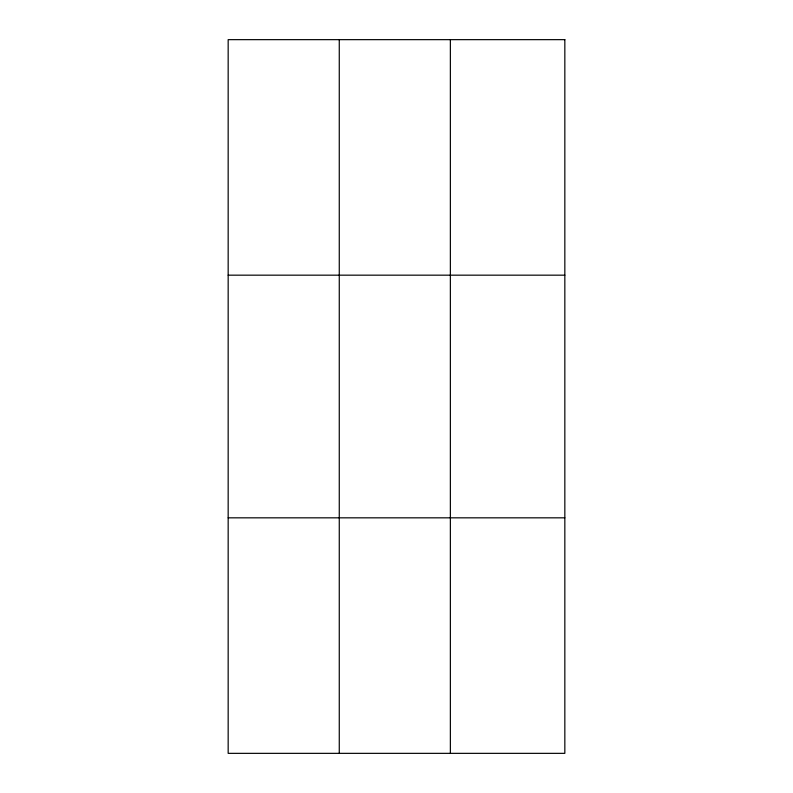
<?xml version="1.0" encoding="UTF-8"?>
<svg xmlns="http://www.w3.org/2000/svg" width="793" height="793" viewBox="0 0 793 793"><rect width="100%" height="100%" fill="white"/><g stroke="black" fill="none" stroke-linecap="round" stroke-linejoin="round"><path stroke-width="1.19" d="M339.265 39.65L339.265 753.35M450.365 39.65L450.365 753.35M228.166 275.171L564.834 275.171M228.166 517.829L564.834 517.829M564.834 39.65L564.834 753.35L228.166 753.35L228.166 39.65L564.834 39.65"/></g></svg>
